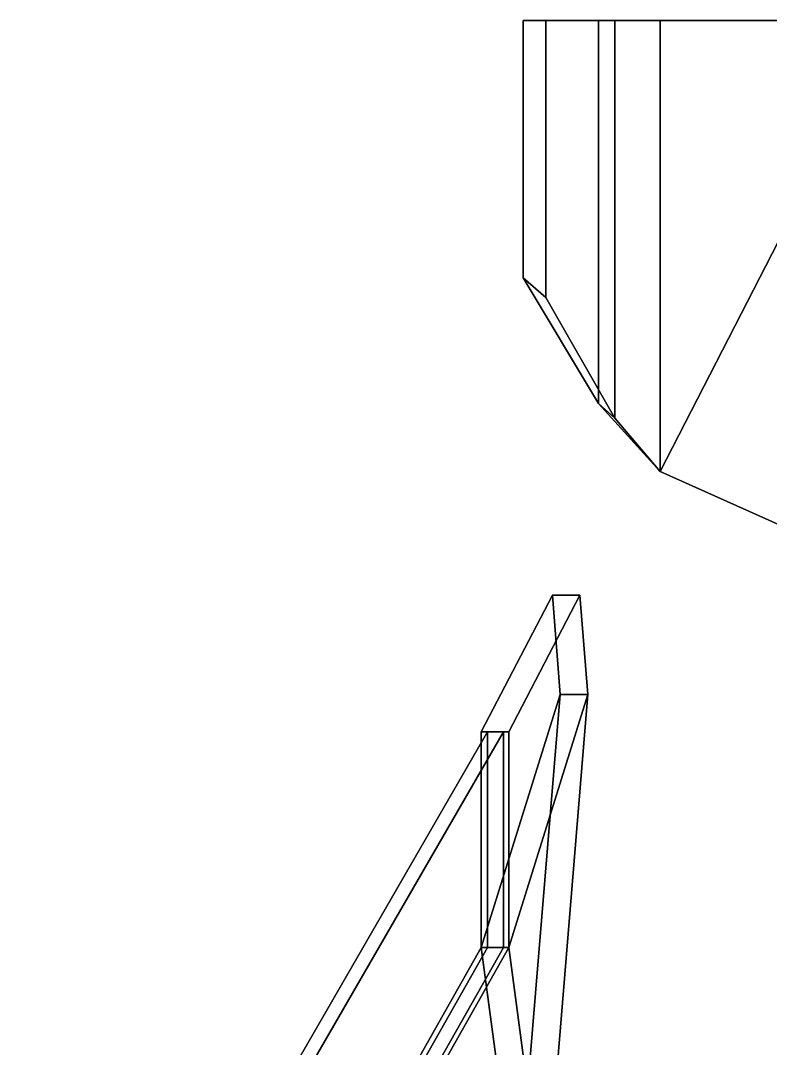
# Model space of a CAD drawing. Extents: x -7.9 to 7.9, y -12.5 to 11.9.
# Drawn here: x -7.764 to -4.183, y 6.828 to 11.738 of the extents above; entities that cross this region are included whole.
import ezdxf

# ---------------------------------------------------------------- set-up
doc = ezdxf.new("R2010")
doc.units = 0

msp = doc.modelspace()

# ---------------------------------------------------------------- linework, layer by layer
for points in [[(-5.0037, 11.7384, 6.2455), (-4.9252, 11.7384, 6.1249), (-5.2561, 11.7384, 5.2263), (-5.3643, 11.7384, 5.2661)], [(-5.3643, 10.5099, 5.2661), (-5.0037, 9.9084, 6.2455), (-5.0037, 11.7384, 6.2455), (-5.3643, 11.7384, 5.2661)], [(-5.3643, 11.7384, 5.2661), (-5.2561, 11.7384, 5.2263), (-5.2561, 10.4158, 5.2263), (-5.3643, 10.5099, 5.2661)], [(-4.9252, 9.8385, 6.1249), (-5.2561, 10.4158, 5.2263), (-5.2561, 11.7384, 5.2263), (-4.9252, 11.7384, 6.1249)], [(-4.7089, 9.5837, 6.5511), (-4.7089, 11.7384, 6.563), (-5.0037, 11.7384, 6.2455), (-5.0037, 9.9084, 6.2455)], [(-4.7089, 11.7384, 6.563), (-4.7089, 11.7384, 6.4027), (-4.9252, 11.7384, 6.1249), (-5.0037, 11.7384, 6.2455)], [(-4.7089, 9.5837, 6.4027), (-4.9252, 9.8385, 6.1249), (-4.9252, 11.7384, 6.1249), (-4.7089, 11.7384, 6.4027)], [(-4.7089, 9.5837, 6.4027), (-4.7089, 11.7384, 6.4027), (-4.0851, 11.7384, 6.4027), (-4.0851, 10.7997, 6.4027)], [(-4.0851, 11.7384, 6.563), (-4.7089, 11.7384, 6.563), (-4.7089, 9.5837, 6.5511), (-4.0851, 10.7997, 6.5511)], [(-4.0851, 11.7384, 6.4027), (-4.7089, 11.7384, 6.4027), (-4.7089, 11.7384, 6.563), (-4.0851, 11.7384, 6.563)], [(-1.5997, 8.1905, 6.4027), (-4.7089, 9.5837, 6.4027), (-4.0851, 10.7997, 6.4027), (-1.5962, 10.7997, 6.4027)], [(-1.5997, 8.1905, 6.5511), (-1.6033, 10.7997, 6.5511), (-4.0851, 10.7997, 6.5511), (-4.7089, 9.5837, 6.5511)], [(-5.3643, 10.5099, 5.2661), (-5.2561, 10.4158, 5.2263), (-4.9252, 9.8385, 6.1249), (-5.0037, 9.9084, 6.2455)], [(-5.0037, 9.9084, 6.2455), (-4.9252, 9.8385, 6.1249), (-4.7089, 9.5837, 6.4027), (-4.7089, 9.5837, 6.5511)], [(-4.7089, 9.5837, 6.5511), (-4.7089, 9.5837, 6.4027), (-1.5997, 8.1905, 6.4027), (-1.5997, 8.1905, 6.5511)], [(-5.187, 8.518, 13.636), (-5.564, 7.3099, 12.2731), (-5.5634, 8.3404, 12.2728), (-5.2242, 8.9938, 13.5019)], [(-5.2242, 8.9938, 13.5019), (-5.5634, 8.3404, 12.2728), (-5.432, 8.3404, 12.2116), (-5.0928, 8.9938, 13.4406)], [(-5.4326, 7.3099, 12.2118), (-5.0556, 8.518, 13.5748), (-5.0928, 8.9938, 13.4406), (-5.432, 8.3404, 12.2116)], [(-5.2242, 8.9938, 13.5019), (-5.0928, 8.9938, 13.4406), (-5.0556, 8.518, 13.5748), (-5.187, 8.518, 13.636)], [(-5.392, 6.0311, 12.8935), (-5.564, 7.3099, 12.2731), (-5.187, 8.518, 13.636)], [(-5.0556, 8.518, 13.5748), (-5.4326, 7.3099, 12.2118), (-5.2598, 6.0186, 12.8351)], [(-5.392, 6.0311, 12.8935), (-5.187, 8.518, 13.636), (-5.0556, 8.518, 13.5748), (-5.2598, 6.0186, 12.8351)], [(-6.9401, 5.9041, 7.1878), (-5.534, 8.3401, 12.246), (-5.4583, 8.3401, 12.2381), (-6.8643, 5.904, 7.1798)], [(-5.534, 8.3401, 12.246), (-6.9401, 5.9041, 7.1878), (-6.9389, 4.8271, 7.1877), (-5.534, 7.3096, 12.246)], [(-5.4583, 8.3401, 12.2381), (-5.4582, 7.3096, 12.2381), (-6.8631, 4.827, 7.1797), (-6.8643, 5.904, 7.1798)], [(-5.564, 7.3099, 12.2731), (-5.4326, 7.3099, 12.2118), (-5.432, 8.3404, 12.2116), (-5.5634, 8.3404, 12.2728)], [(-5.4582, 7.3096, 12.2381), (-5.4583, 8.3401, 12.2381), (-5.534, 8.3401, 12.246), (-5.534, 7.3096, 12.246)], [(-5.564, 7.3099, 12.2731), (-5.392, 6.0311, 12.8935), (-7.7636, -1.2805, 4.3218), (-6.9641, 4.8268, 7.2137)], [(-5.564, 7.3099, 12.2731), (-6.9641, 4.8268, 7.2137), (-6.8327, 4.8268, 7.1524), (-5.4326, 7.3099, 12.2118)], [(-5.4582, 7.3096, 12.2381), (-5.534, 7.3096, 12.246), (-6.9389, 4.8271, 7.1877), (-6.8631, 4.827, 7.1797)], [(-5.4326, 7.3099, 12.2118), (-6.8327, 4.8268, 7.1524), (-5.2598, 6.0186, 12.8351)]]:
    msp.add_3dface(points)

doc.saveas('drawing.dxf')
